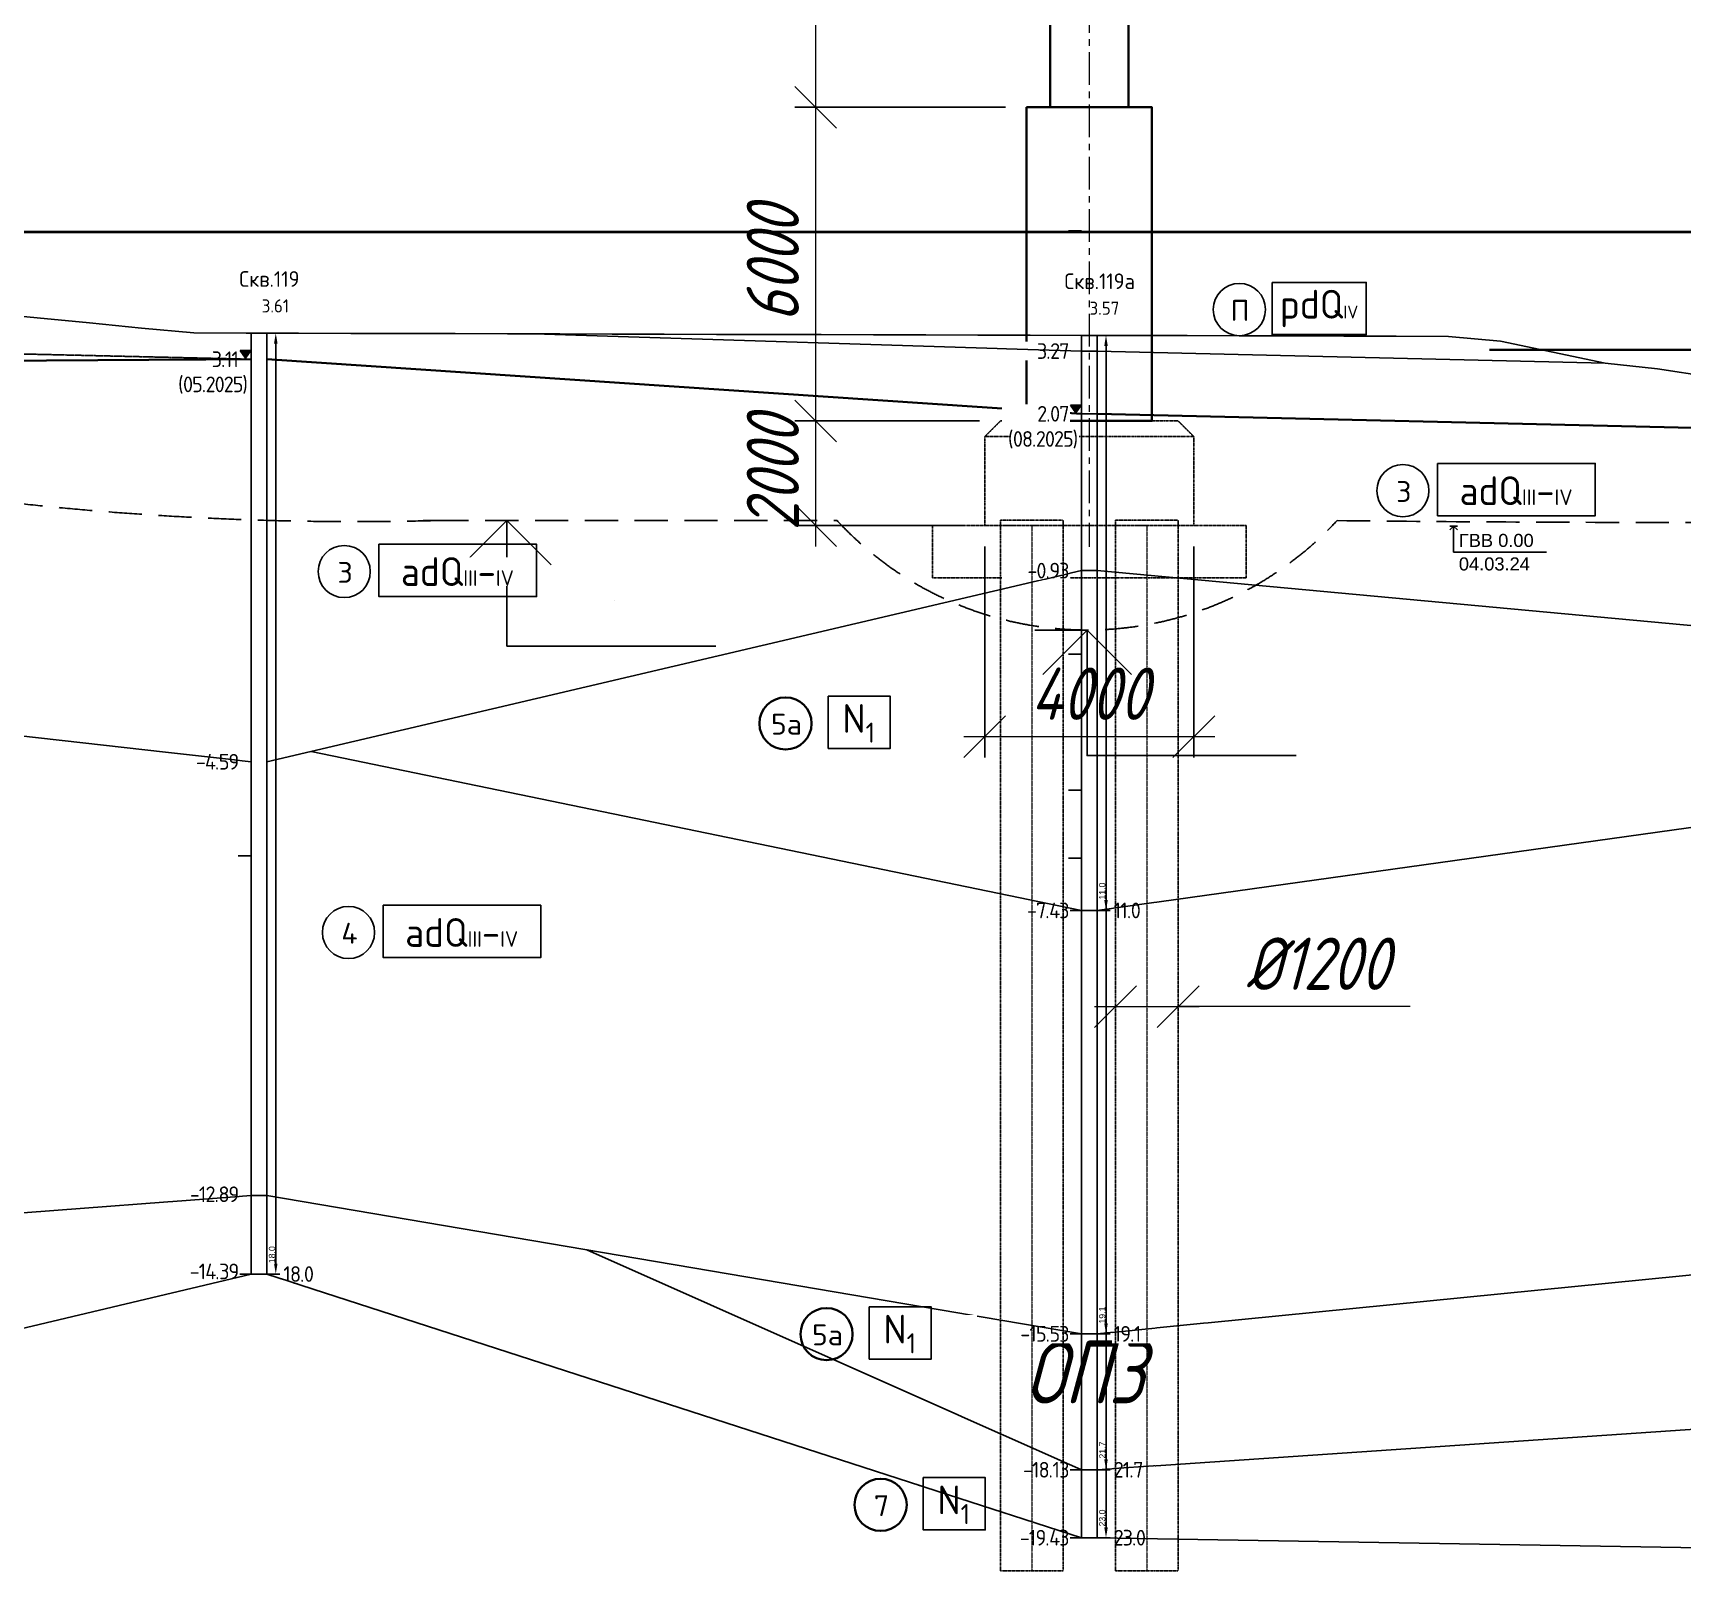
# Model space of a CAD drawing. Header units: millimetres. Extents: x 1864 to 10174863, y -4887456 to 5366151.
# Drawn here: x 4010240 to 4041808, y -20072 to 9349 of the extents above; entities that cross this region are included whole.
import ezdxf
from ezdxf.enums import TextEntityAlignment as Align

# ---------------------------------------------------------------- set-up
doc = ezdxf.new("R2018")
doc.units = ezdxf.units.MM
for name, pattern in [('ACAD_ISO10W100', [18.5, 12, -3, 0.5, -3]), ('невидимая', [9.525, 6.35, -3.175]), ('осевая', [2, 1.25, -0.25, 0.25, -0.25])]:
    doc.linetypes.add(name, pattern=pattern)
for name, color, linetype, lineweight in [('!!ТЕКСТ', 3, 'Continuous', 20), ('01_Основные', 7, 'Continuous', 40), ('1-Бетон', 106, 'Continuous', 35), ('1-Примечания', 4, 'Continuous', 25), ('1-Размеры', 1, 'Continuous', 25), ('1-Текст_3', 250, 'Continuous', 25), ('ИС_Основная', 7, 'Continuous', 35), ('ИС_Ось', 3, 'осевая', 18), ('ИС_Размер', 3, 'Continuous', 18), ('Штриховка', 2, 'Continuous', 5)]:
    doc.layers.add(name, color=color, linetype=linetype, lineweight=lineweight)
for name, color, linetype in [('geology', 250, 'Continuous'), ('Возрастные индексы', 1, 'Continuous'), ('Геология', 250, 'Continuous'), ('ИС_Невидимая', 4, 'невидимая'), ('Коммуникации', 7, 'Continuous'), ('Номера ИГЭ', 22, 'Continuous'), ('Отметки в скважинах', 7, 'Continuous'), ('Скважина', 170, 'Continuous'), ('Черный профиль', 3, 'Continuous')]:
    doc.layers.add(name, color=color, linetype=linetype)
doc.layers.add('Оси_Невидимые', color=5, linetype='Continuous', plot=False)
doc.layers.add('Помощь_Невидимый', color=7, linetype='Continuous', lineweight=30, plot=False)
doc.styles.add('0', font='isocpeur.ttf', dxfattribs={"width": 0.8, "oblique": 15})
doc.styles.add('ISOCPEUR', font='isocpeur.ttf', dxfattribs={"width": 0.8, "oblique": 15, "height": 2.5})
doc.styles.get("Standard").update_dxf_attribs({"font": 'arial.ttf'})
doc.styles.add('Стандарт-геология', font='romant.shx', dxfattribs={"width": 0.9, "height": 2.5})
doc.dimstyles.new('М400нов', dxfattribs={"dimscale": 400, "dimtxt": 2.5, "dimasz": 2, "dimexe": 1, "dimexo": 1, "dimgap": 0.8, "dimtad": 1, "dimdec": 0, "dimzin": 0, "dimdsep": 46, "dimtxsty": '0', "dimblk": 'OBLIQUE', "dimcen": 0.09, "dimdle": 1, "dimclrd": 256, "dimclre": 256, "dimclrt": 256, "dimadec": 4, "dimazin": 0, "dimtfac": 1, "dimtdec": 0, "dimtmove": 1, "dimatfit": 2, "dimfxl": 1, "dimtolj": 1, "dimtzin": 0, "dimlwd": -1, "dimarcsym": 0})
doc.dimstyles.new('Скважина', dxfattribs={"dimtxt": 1.2, "dimasz": 2, "dimexe": 0, "dimexo": 0, "dimgap": 0.1, "dimtad": 1, "dimjust": 2, "dimtoh": 1, "dimdec": 1, "dimlfac": 0.1, "dimrnd": 0.1, "dimzin": 0, "dimdsep": 46, "dimtxsty": 'Standard', "dimcen": 0, "dimdle": 1.5, "dimadec": 1, "dimazin": 0, "dimtfac": 1, "dimtdec": 1, "dimtofl": 0, "dimtmove": 0, "dimatfit": 3, "dimfxl": 3, "dimtolj": 1, "dimtzin": 0, "dimarcsym": 0})

# ---------------------------------------------------------------- blocks, each defined once
blk = doc.blocks.new('*U615')
at = {"layer": '1-Примечания', "linetype": 'Continuous'}
blk.add_line((0, 0), (1.5, 0), dxfattribs=at)
for points in [[(6.121, -2.121), (4, 0), (1.879, -2.121)], [(4, 0), (4, -6), (14, -6)]]:
    blk.add_lwpolyline(points, dxfattribs=at)
at = {"layer": '1-Текст_3', "lineweight": 30, "oblique": 15, "width": 0.8, "flags": 104}
blk.add_attdef('ВЫСОТА', text='', height=3, dxfattribs=at).set_placement((9.127, -3.833), align=Align.MIDDLE_CENTER)
blk.add_attdef('ПРИМЕЧАНИЕ', text='', height=3, dxfattribs=at).set_placement((9, -6.75), align=Align.TOP_CENTER)
blk = doc.blocks.new('*U617')
at = {"layer": '1-Примечания', "linetype": 'Continuous'}
blk.add_line((0, 0), (-2.5, 0), dxfattribs=at)
for points in [[(2.121, -2.121), (0, 0), (-2.121, -2.121)], [(0, 0), (0, -6), (10, -6)]]:
    blk.add_lwpolyline(points, dxfattribs=at)
at = {"layer": '1-Текст_3', "lineweight": 30, "oblique": 15, "width": 0.8, "flags": 104}
blk.add_attdef('ВЫСОТА', text='', height=3, dxfattribs=at).set_placement((5.127, -3.833), align=Align.MIDDLE_CENTER)
blk.add_attdef('ПРИМЕЧАНИЕ', text='', height=3, dxfattribs=at).set_placement((5, -6.75), align=Align.TOP_CENTER)
blk = doc.blocks.new('_OBLIQUE')
at = {"color": 0, "linetype": 'ByBlock', "lineweight": -2}
blk.add_line((0.5, 0.5), (-0.5, -0.5), dxfattribs=at)
blk = doc.blocks.new('*D935')
at = {"layer": 'Defpoints', "color": 0, "linetype": 'Continuous', "transparency": 16777216}
for p in [(4029698, 15928), (4025214, 7928), (4029248, 7928)]:
    blk.add_point(p, dxfattribs=at)
at = {"layer": 'ИС_Размер', "transparency": 16777216}
blk.add_line((4025214, 16328), (4025214, 7528), dxfattribs=at)
at = {"layer": 'ИС_Размер', "lineweight": -2, "transparency": 16777216}
for p, q in [((4029298, 15928), (4024814, 15928)), ((4028848, 7928), (4024814, 7928))]:
    blk.add_line(p, q, dxfattribs=at)
at = {"layer": 'ИС_Размер', "linetype": 'Continuous', "transparency": 16777216, "xscale": 800, "yscale": 800, "zscale": 800}
for p, rotation in [((4025214, 15928), 90), ((4025214, 7928), 270)]:
    blk.add_blockref('_OBLIQUE', p, dxfattribs=dict(at, rotation=rotation))
at = {"layer": 'ИС_Размер', "linetype": 'Continuous', "transparency": 16777216, "insert": (4024394, 11928), "char_height": 1000, "attachment_point": 5, "rotation": 90, "style": '0'}
blk.add_mtext('\\A1;8000', dxfattribs=at)
blk = doc.blocks.new('*D934')
at = {"layer": 'Defpoints', "color": 0, "linetype": 'Continuous', "transparency": 16777216}
for p in [(4029248, 7928), (4025214, 1928), (4028748, 1928)]:
    blk.add_point(p, dxfattribs=at)
at = {"layer": 'ИС_Размер', "transparency": 16777216}
blk.add_line((4025214, 8328), (4025214, 1528), dxfattribs=at)
at = {"layer": 'ИС_Размер', "lineweight": -2, "transparency": 16777216}
for p, q in [((4028848, 7928), (4024814, 7928)), ((4028348, 1928), (4024814, 1928))]:
    blk.add_line(p, q, dxfattribs=at)
at = {"layer": 'ИС_Размер', "linetype": 'Continuous', "transparency": 16777216, "xscale": 800, "yscale": 800, "zscale": 800}
for p, rotation in [((4025214, 7928), 90), ((4025214, 1928), 270)]:
    blk.add_blockref('_OBLIQUE', p, dxfattribs=dict(at, rotation=rotation))
at = {"layer": 'ИС_Размер', "linetype": 'Continuous', "transparency": 16777216, "insert": (4024394, 4928), "char_height": 1000, "attachment_point": 5, "rotation": 90, "style": '0'}
blk.add_mtext('\\A1;6000', dxfattribs=at)
blk = doc.blocks.new('*D932')
at = {"layer": 'Defpoints', "color": 0, "linetype": 'Continuous', "transparency": 16777216}
for p in [(4028748, 1928), (4025214, -72), (4028448, -72)]:
    blk.add_point(p, dxfattribs=at)
at = {"layer": 'ИС_Размер', "transparency": 16777216}
blk.add_line((4025214, 2328), (4025214, -472), dxfattribs=at)
at = {"layer": 'ИС_Размер', "lineweight": -2, "transparency": 16777216}
for p, q in [((4028348, 1928), (4024814, 1928)), ((4028048, -72), (4024814, -72))]:
    blk.add_line(p, q, dxfattribs=at)
at = {"layer": 'ИС_Размер', "linetype": 'Continuous', "transparency": 16777216, "xscale": 800, "yscale": 800, "zscale": 800}
for p, rotation in [((4025214, 1928), 90), ((4025214, -72), 270)]:
    blk.add_blockref('_OBLIQUE', p, dxfattribs=dict(at, rotation=rotation))
at = {"layer": 'ИС_Размер', "linetype": 'Continuous', "transparency": 16777216, "insert": (4024394, 928), "char_height": 1000, "attachment_point": 5, "rotation": 90, "style": '0'}
blk.add_mtext('\\A1;2000', dxfattribs=at)
blk = doc.blocks.new('*D931')
at = {"layer": 'Defpoints', "color": 0, "linetype": 'Continuous', "transparency": 16777216}
for p in [(4028449, -72), (4032449, -72), (4032449, -4110)]:
    blk.add_point(p, dxfattribs=at)
at = {"layer": 'ИС_Размер', "lineweight": -2, "transparency": 16777216}
for p, q in [((4028449, -472), (4028449, -4510)), ((4032449, -472), (4032449, -4510))]:
    blk.add_line(p, q, dxfattribs=at)
at = {"layer": 'ИС_Размер', "transparency": 16777216}
blk.add_line((4028049, -4110), (4032849, -4110), dxfattribs=at)
at = {"layer": 'ИС_Размер', "linetype": 'Continuous', "transparency": 16777216, "xscale": 800, "yscale": 800, "zscale": 800, "rotation": 180}
blk.add_blockref('_OBLIQUE', (4028449, -4110), dxfattribs=at)
at = {"layer": 'ИС_Размер', "linetype": 'Continuous', "transparency": 16777216, "xscale": 800, "yscale": 800, "zscale": 800}
blk.add_blockref('_OBLIQUE', (4032449, -4110), dxfattribs=at)
at = {"layer": 'ИС_Размер', "linetype": 'Continuous', "transparency": 16777216, "insert": (4030449, -3290), "char_height": 1000, "attachment_point": 5, "style": '0'}
blk.add_mtext('\\A1;4000', dxfattribs=at)
blk = doc.blocks.new('*D983')
at = {"layer": 'Defpoints', "color": 0, "linetype": 'Continuous', "transparency": 16777216}
for p in [(4030949, -9275), (4032149, -9275), (4032149, -9275)]:
    blk.add_point(p, dxfattribs=at)
at = {"layer": 'ИС_Размер', "transparency": 16777216}
for p, q in [((4030549, -9275), (4032549, -9275)), ((4036588, -9275), (4032149, -9275))]:
    blk.add_line(p, q, dxfattribs=at)
at = {"layer": 'ИС_Размер', "linetype": 'Continuous', "transparency": 16777216, "xscale": 800, "yscale": 800, "zscale": 800, "rotation": 180}
blk.add_blockref('_OBLIQUE', (4030949, -9275), dxfattribs=at)
at = {"layer": 'ИС_Размер', "linetype": 'Continuous', "transparency": 16777216, "xscale": 800, "yscale": 800, "zscale": 800}
blk.add_blockref('_OBLIQUE', (4032149, -9275), dxfattribs=at)
at = {"layer": 'ИС_Размер', "linetype": 'Continuous', "transparency": 16777216, "insert": (4034814, -8455), "char_height": 1000, "attachment_point": 5, "style": '0'}
blk.add_mtext('\\A1;%%C1200', dxfattribs=at)
blk = doc.blocks.new('*D910')
at = {"layer": 'Defpoints', "color": 0, "transparency": 16777216}
for p in [(0, 90), (0, -90), (1.69, -90)]:
    blk.add_point(p, dxfattribs=at)
at = {"layer": 'Оси_Невидимые', "color": 0, "lineweight": -2, "transparency": 16777216}
for p, q in [((0, 90), (1.69, 90)), ((1.69, 88), (1.69, -88)), ((0, -90), (1.69, -90))]:
    blk.add_line(p, q, dxfattribs=at)
at = {"layer": 'Оси_Невидимые', "color": 0, "transparency": 16777216}
for points in [[(1.36, 88), (2.03, 88), (1.69, 90)], [(1.36, -88), (2.03, -88), (1.69, -90)]]:
    blk.add_solid(points, dxfattribs=at)
at = {"layer": 'Оси_Невидимые', "color": 0, "transparency": 16777216, "insert": (0.98, -86.3), "char_height": 1.2, "attachment_point": 5, "rotation": 90}
blk.add_mtext('\\A1;18.0', dxfattribs=at)
blk = doc.blocks.new('*U1054')
at = {"layer": 'Скважина'}
for p, q in [((-1.5, 0), (-1.5, -180)), ((1.5, -180), (1.5, 0)), ((-1.5, -180), (1.5, -180))]:
    blk.add_line(p, q, dxfattribs=at)
blk = doc.blocks.new('A$C7669062A')
at = {"color": 18, "true_color": 0x000000}
blk.add_circle((4.99, 4.99), 4.99, dxfattribs=at)
at = {"layer": 'Возрастные индексы', "color": 250}
blk.add_lwpolyline([(11.62, 10.2), (41.78, 10.2), (41.78, 0.2), (11.62, 0.2)], close=True, dxfattribs=at)
at = {"layer": 'Номера ИГЭ', "color": 250, "style": 'Стандарт-геология'}
blk.add_text('3', height=4, dxfattribs=at).set_placement((5.17, 4.84), align=Align.MIDDLE)
at = {"layer": 'Возрастные индексы', "color": 250, "insert": (26.64, 4.99), "char_height": 3, "width": 29.5251, "attachment_point": 5, "style": 'Стандарт-геология', "bg_fill": 3, "box_fill_scale": 1, "bg_fill_color": 256, "bg_fill_transparency": 0}
blk.add_mtext('{\\H1.833x;аdQ}III{\\H1.833x;-}IV', dxfattribs=at)
blk = doc.blocks.new('A$C2FC637E1')
at = {"layer": 'Штриховка'}
h = blk.add_hatch(color=5, dxfattribs=at)
h.dxf.hatch_style = 1
h.paths.add_polyline_path([(2, 1.5), (1, 1.5), (0, 1.5), (1, 0)])
at = {"layer": 'Геология', "color": 5}
for points in [[(1, 1.5), (0, 1.5)], [(1, 0), (1, 0), (0, 1.5)], [(2, 1.5), (1, 1.5)], [(1, 0), (2, 1.5)]]:
    blk.add_lwpolyline(points, dxfattribs=at)
blk = doc.blocks.new('A$C79B84F9B')
at = {"color": 18, "true_color": 0x000000}
blk.add_circle((4.99, 4.99), 4.99, dxfattribs=at)
at = {"layer": 'Возрастные индексы', "color": 250}
blk.add_lwpolyline([(11.62, 10.2), (41.78, 10.2), (41.78, 0.2), (11.62, 0.2)], close=True, dxfattribs=at)
at = {"layer": 'Номера ИГЭ', "color": 250, "style": 'Стандарт-геология'}
blk.add_text('4', height=4, dxfattribs=at).set_placement((5.17, 4.84), align=Align.MIDDLE)
at = {"layer": 'Возрастные индексы', "color": 250, "insert": (26.64, 4.99), "char_height": 3, "width": 29.5251, "attachment_point": 5, "style": 'Стандарт-геология', "bg_fill": 3, "box_fill_scale": 1, "bg_fill_color": 256, "bg_fill_transparency": 0}
blk.add_mtext('{\\H1.833x;аdQ}III{\\H1.833x;-}IV', dxfattribs=at)
blk = doc.blocks.new('*D1096')
at = {"layer": 'Defpoints', "color": 0, "transparency": 16777216}
for p in [(0, 90), (0, -140), (1.69, -140)]:
    blk.add_point(p, dxfattribs=at)
at = {"layer": 'Оси_Невидимые', "color": 0, "lineweight": -2, "transparency": 16777216}
for p, q in [((0, 90), (1.69, 90)), ((1.69, 88), (1.69, -138)), ((0, -140), (1.69, -140))]:
    blk.add_line(p, q, dxfattribs=at)
at = {"layer": 'Оси_Невидимые', "color": 0, "transparency": 16777216}
for points in [[(1.36, 88), (2.03, 88), (1.69, 90)], [(1.36, -138), (2.03, -138), (1.69, -140)]]:
    blk.add_solid(points, dxfattribs=at)
at = {"layer": 'Оси_Невидимые', "color": 0, "transparency": 16777216, "insert": (0.98, -136.23), "char_height": 1.2, "attachment_point": 5, "rotation": 90}
blk.add_mtext('\\A1;23.0', dxfattribs=at)
blk = doc.blocks.new('*U1064')
at = {"layer": 'Скважина'}
for p, q in [((-1.5, 0), (-1.5, -230)), ((1.5, -230), (1.5, 0)), ((-1.5, -230), (1.5, -230))]:
    blk.add_line(p, q, dxfattribs=at)
blk = doc.blocks.new('*D1080')
at = {"layer": 'Defpoints', "color": 0, "transparency": 16777216}
for p in [(0, 77), (0, -140), (1.69, -140)]:
    blk.add_point(p, dxfattribs=at)
at = {"layer": 'Оси_Невидимые', "color": 0, "lineweight": -2, "transparency": 16777216}
for p, q in [((0, 77), (1.69, 77)), ((1.69, 75), (1.69, -138)), ((0, -140), (1.69, -140))]:
    blk.add_line(p, q, dxfattribs=at)
at = {"layer": 'Оси_Невидимые', "color": 0, "transparency": 16777216}
for points in [[(1.36, 75), (2.03, 75), (1.69, 77)], [(1.36, -138), (2.03, -138), (1.69, -140)]]:
    blk.add_solid(points, dxfattribs=at)
at = {"layer": 'Оси_Невидимые', "color": 0, "transparency": 16777216, "insert": (0.99, -136.23), "char_height": 1.2, "attachment_point": 5, "rotation": 90}
blk.add_mtext('\\A1;21.7', dxfattribs=at)
blk = doc.blocks.new('*D1082')
at = {"layer": 'Defpoints', "color": 0, "transparency": 16777216}
for p in [(0, 51), (0, -140), (1.69, -140)]:
    blk.add_point(p, dxfattribs=at)
at = {"layer": 'Оси_Невидимые', "color": 0, "lineweight": -2, "transparency": 16777216}
for p, q in [((0, 51), (1.69, 51)), ((1.69, 49), (1.69, -138)), ((0, -140), (1.69, -140))]:
    blk.add_line(p, q, dxfattribs=at)
at = {"layer": 'Оси_Невидимые', "color": 0, "transparency": 16777216}
for points in [[(1.36, 49), (2.03, 49), (1.69, 51)], [(1.36, -138), (2.03, -138), (1.69, -140)]]:
    blk.add_solid(points, dxfattribs=at)
at = {"layer": 'Оси_Невидимые', "color": 0, "transparency": 16777216, "insert": (0.98, -136.41), "char_height": 1.2, "attachment_point": 5, "rotation": 90}
blk.add_mtext('\\A1;19.1', dxfattribs=at)
blk = doc.blocks.new('*D1084')
at = {"layer": 'Defpoints', "color": 0, "transparency": 16777216}
for p in [(0, -30), (0, -140), (1.69, -140)]:
    blk.add_point(p, dxfattribs=at)
at = {"layer": 'Оси_Невидимые', "color": 0, "lineweight": -2, "transparency": 16777216}
for p, q in [((0, -30), (1.69, -30)), ((1.69, -32), (1.69, -138)), ((0, -140), (1.69, -140))]:
    blk.add_line(p, q, dxfattribs=at)
at = {"layer": 'Оси_Невидимые', "color": 0, "transparency": 16777216}
for points in [[(1.36, -32), (2.03, -32), (1.69, -30)], [(1.36, -138), (2.03, -138), (1.69, -140)]]:
    blk.add_solid(points, dxfattribs=at)
at = {"layer": 'Оси_Невидимые', "color": 0, "transparency": 16777216, "insert": (0.98, -136.3), "char_height": 1.2, "attachment_point": 5, "rotation": 90}
blk.add_mtext('\\A1;11.0', dxfattribs=at)
blk = doc.blocks.new('A$C41da21a2')
at = {"layer": 'Возрастные индексы', "color": 250, "insert": (1899, 499), "char_height": 300, "width": 2952.51, "attachment_point": 5, "style": 'Стандарт-геология', "bg_fill": 3, "box_fill_scale": 1, "bg_fill_color": 256, "bg_fill_transparency": 0}
blk.add_mtext('\\A1;{\\H1.833x;N\\H0.7x;\\S^ 1;}', dxfattribs=at)
at = {"color": 18, "true_color": 0x000000}
blk.add_circle((499, 499), 499, dxfattribs=at)
at = {"layer": 'Возрастные индексы', "color": 250}
blk.add_lwpolyline([(1315, 1020), (2501, 1020), (2501, 20), (1315, 20)], close=True, dxfattribs=at)
at = {"layer": 'Номера ИГЭ', "color": 250, "style": 'Стандарт-геология'}
blk.add_text('5а', height=400, dxfattribs=at).set_placement((517, 484), align=Align.MIDDLE)
blk = doc.blocks.new('A$C721D11AD')
at = {"layer": 'Возрастные индексы', "color": 250, "insert": (1899, 499), "char_height": 300, "width": 2952.51, "attachment_point": 5, "style": 'Стандарт-геология', "bg_fill": 3, "box_fill_scale": 1, "bg_fill_color": 256, "bg_fill_transparency": 0}
blk.add_mtext('\\A1;{\\H1.833x;N\\H0.7x;\\S^ 1;}', dxfattribs=at)
at = {"color": 18, "true_color": 0x000000}
blk.add_circle((499, 499), 499, dxfattribs=at)
at = {"layer": 'Возрастные индексы', "color": 250}
blk.add_lwpolyline([(1315, 1020), (2501, 1020), (2501, 20), (1315, 20)], close=True, dxfattribs=at)
at = {"layer": 'Номера ИГЭ', "color": 250, "style": 'Стандарт-геология'}
blk.add_text('7', height=400, dxfattribs=at).set_placement((517, 484), align=Align.MIDDLE)
blk = doc.blocks.new('A$C37DD3633')
at = {"color": 18, "true_color": 0x000000}
blk.add_circle((4.96, 5), 5, dxfattribs=at)
at = {"layer": 'Возрастные индексы', "color": 250, "insert": (20.21, 5.2), "char_height": 3, "width": 15, "attachment_point": 5, "style": 'Стандарт-геология', "bg_fill": 3, "box_fill_scale": 1, "bg_fill_color": 256, "bg_fill_transparency": 0}
blk.add_mtext('{\\H1.833x;pdQ\\H0.4546x;IV}', dxfattribs=at)
at = {"layer": 'Номера ИГЭ', "color": 250, "style": 'Стандарт-геология'}
blk.add_text('П', height=4, dxfattribs=at).set_placement((5.1, 4.85), align=Align.MIDDLE)
at = {"layer": 'Возрастные индексы', "color": 250}
blk.add_lwpolyline([(11.21, 10.2), (29.24, 10.2), (29.24, 0.2), (11.21, 0.2)], close=True, dxfattribs=at)
blk = doc.blocks.new('*U909')
at = {"layer": 'Отметки в скважинах'}
for p, q in [((-5.5, -90), (-3, -90)), ((0, -90), (2.5, -90))]:
    blk.add_line(p, q, dxfattribs=at)
at = {"layer": 'Помощь_Невидимый', "color": 5, "lineweight": -3}
for p, q in [((-5.5, -10), (-3, -10)), ((0, -90), (2.5, -90))]:
    blk.add_line(p, q, dxfattribs=at)
at = {"layer": 'Оси_Невидимые'}
dim = blk.add_aligned_dim(p1=(0, 90), p2=(0, -90), distance=1.69, dimstyle='Скважина', dxfattribs=at)
dim.commit()
dim.dimension.update_dxf_attribs({"geometry": '*D910', "text_midpoint": (0.98, -86.3)})
at = {"layer": 'Отметки в скважинах', "lineweight": 13, "insert": (3.15, -90), "char_height": 3, "width": 7.6116, "attachment_point": 4, "style": 'Стандарт-геология', "bg_fill": 3, "box_fill_scale": 1.1, "bg_fill_color": 256, "bg_fill_transparency": 0}
blk.add_mtext('{\\T0.9;18.0}', dxfattribs=at)
blk = doc.blocks.new('*U1095')
at = {"layer": 'Отметки в скважинах'}
for p, q in [((-5.5, -140), (-3, -140)), ((0, -140), (2.5, -140))]:
    blk.add_line(p, q, dxfattribs=at)
at = {"layer": 'Помощь_Невидимый', "color": 5, "lineweight": -3}
for p, q in [((-5.5, -10), (-3, -10)), ((0, -140), (2.5, -140))]:
    blk.add_line(p, q, dxfattribs=at)
at = {"layer": 'Оси_Невидимые'}
dim = blk.add_aligned_dim(p1=(0, 90), p2=(0, -140), distance=1.69, dimstyle='Скважина', dxfattribs=at)
dim.commit()
dim.dimension.update_dxf_attribs({"geometry": '*D1096', "text_midpoint": (0.98, -136.23)})
at = {"layer": 'Отметки в скважинах', "lineweight": 13, "insert": (3.15, -140), "char_height": 3, "width": 7.6116, "attachment_point": 4, "style": 'Стандарт-геология', "bg_fill": 3, "box_fill_scale": 1.1, "bg_fill_color": 256, "bg_fill_transparency": 0}
blk.add_mtext('{\\T0.9;23.0}', dxfattribs=at)
blk = doc.blocks.new('*U1079')
at = {"layer": 'Отметки в скважинах'}
for p, q in [((-5.5, -140), (-3, -140)), ((0, -140), (2.5, -140))]:
    blk.add_line(p, q, dxfattribs=at)
at = {"layer": 'Помощь_Невидимый', "color": 5, "lineweight": -3}
for p, q in [((-5.5, -10), (-3, -10)), ((0, -140), (2.5, -140))]:
    blk.add_line(p, q, dxfattribs=at)
at = {"layer": 'Оси_Невидимые'}
dim = blk.add_aligned_dim(p1=(0, 77), p2=(0, -140), distance=1.69, dimstyle='Скважина', dxfattribs=at)
dim.commit()
dim.dimension.update_dxf_attribs({"geometry": '*D1080', "text_midpoint": (0.99, -136.23)})
at = {"layer": 'Отметки в скважинах', "lineweight": 13, "insert": (3.15, -140), "char_height": 3, "width": 7.6116, "attachment_point": 4, "style": 'Стандарт-геология', "bg_fill": 3, "box_fill_scale": 1.1, "bg_fill_color": 256, "bg_fill_transparency": 0}
blk.add_mtext('{\\T0.9;21.7}', dxfattribs=at)
blk = doc.blocks.new('*U1081')
at = {"layer": 'Отметки в скважинах'}
for p, q in [((-5.5, -140), (-3, -140)), ((0, -140), (2.5, -140))]:
    blk.add_line(p, q, dxfattribs=at)
at = {"layer": 'Помощь_Невидимый', "color": 5, "lineweight": -3}
for p, q in [((-5.5, -10), (-3, -10)), ((0, -140), (2.5, -140))]:
    blk.add_line(p, q, dxfattribs=at)
at = {"layer": 'Оси_Невидимые'}
dim = blk.add_aligned_dim(p1=(0, 51), p2=(0, -140), distance=1.69, dimstyle='Скважина', dxfattribs=at)
dim.commit()
dim.dimension.update_dxf_attribs({"geometry": '*D1082', "text_midpoint": (0.98, -136.41)})
at = {"layer": 'Отметки в скважинах', "lineweight": 13, "insert": (3.15, -140), "char_height": 3, "width": 7.6116, "attachment_point": 4, "style": 'Стандарт-геология', "bg_fill": 3, "box_fill_scale": 1.1, "bg_fill_color": 256, "bg_fill_transparency": 0}
blk.add_mtext('{\\T0.9;19.1}', dxfattribs=at)
blk = doc.blocks.new('*U1083')
at = {"layer": 'Отметки в скважинах'}
for p, q in [((-5.5, -140), (-3, -140)), ((0, -140), (2.5, -140))]:
    blk.add_line(p, q, dxfattribs=at)
at = {"layer": 'Помощь_Невидимый', "color": 5, "lineweight": -3}
for p, q in [((-5.5, -10), (-3, -10)), ((0, -140), (2.5, -140))]:
    blk.add_line(p, q, dxfattribs=at)
at = {"layer": 'Оси_Невидимые'}
dim = blk.add_aligned_dim(p1=(0, -30), p2=(0, -140), distance=1.69, dimstyle='Скважина', dxfattribs=at)
dim.commit()
dim.dimension.update_dxf_attribs({"geometry": '*D1084', "text_midpoint": (0.98, -136.3)})
at = {"layer": 'Отметки в скважинах', "lineweight": 13, "insert": (3.15, -140), "char_height": 3, "width": 7.6116, "attachment_point": 4, "style": 'Стандарт-геология', "bg_fill": 3, "box_fill_scale": 1.1, "bg_fill_color": 256, "bg_fill_transparency": 0}
blk.add_mtext('{\\T0.9;11.0}', dxfattribs=at)
blk = doc.blocks.new('нов геол')
at = {"layer": 'ИС_Основная', "color": 146, "linetype": 'Continuous', "true_color": 0x105689, "flags": 128}
blk.add_lwpolyline([(8572650, 418385), (8588964, 418385)], dxfattribs=at)
at = {"layer": 'Коммуникации', "linetype": 'Continuous'}
for p, q in [((8571965, 415015), (8571890, 414940)), ((8571965, 415015), (8571965, 414515)), ((8571965, 415015), (8572040, 414940)), ((8571965, 414515), (8573740, 414515))]:
    blk.add_line(p, q, dxfattribs=at)
at = {"layer": 'Коммуникации', "linetype": 'Continuous', "flags": 128}
blk.add_lwpolyline([(8571890, 415015), (8572040, 415015)], dxfattribs=at)
at = {"layer": 'Геология', "xscale": 100, "yscale": 100, "zscale": 100}
blk.add_blockref('A$C37DD3633', (8567369, 418656), dxfattribs=at)
at = {"layer": 'Геология', "color": 18, "true_color": 0x000000, "xscale": 100, "yscale": 100, "zscale": 100}
blk.add_blockref('A$C7669062A', (8570495, 415192), dxfattribs=at)
at = {"layer": 'Скважина', "color": 0, "xscale": 100, "yscale": 100, "zscale": 100}
for name, p in [('*U909', (8549261, 409706)), ('*U1095', (8565145, 409662))]:
    blk.add_blockref(name, p, dxfattribs=at)
at = {"layer": 'Коммуникации', "linetype": 'Continuous'}
blk.add_text('ГВВ 0.00', height=250, dxfattribs=at).set_placement((8572065, 414615))
blk.add_text('04.03.24', height=250, dxfattribs=at).set_placement((8572065, 414415), align=Align.TOP_LEFT)
at = {"layer": 'Скважина', "color": 0, "style": 'Стандарт-геология', "width": 0.9}
for s, p in [('Скв.119', (8549308, 419591)), ('Скв.119а', (8565193, 419548))]:
    blk.add_text(s, height=300, dxfattribs=at).set_placement(p, align=Align.CENTER)
at = {"layer": 'Скважина', "color": 0, "lineweight": 13, "style": 'Стандарт-геология', "width": 0.9}
for s, p in [('3.61', (8549683, 419351)), ('3.57', (8565568, 419307))]:
    blk.add_text(s, height=250, dxfattribs=at).set_placement(p, align=Align.TOP_RIGHT)
at = {"layer": 'Геология', "color": 18, "true_color": 0x000000, "flags": 128}
for points in [[(8548961, 418706), (8549261, 418706)], [(8564845, 418662), (8565145, 418662)], [(8564845, 418362), (8565145, 418362)], [(8564845, 417162), (8565145, 417162)], [(8564845, 414162), (8565145, 414162)], [(8564845, 407662), (8565145, 407662)], [(8548961, 402206), (8549261, 402206)], [(8564845, 399562), (8565145, 399562)], [(8564845, 396962), (8565145, 396962)]]:
    blk.add_lwpolyline(points, dxfattribs=at)
at = {"layer": 'ИС_Основная', "color": 146, "linetype": 'Continuous', "true_color": 0x105689, "flags": 128}
blk.add_lwpolyline([(8549261, 418206), (8564845, 417162)], dxfattribs=at)
at = {"layer": 'geology', "color": 5, "xscale": 100, "yscale": 100, "zscale": 100}
for name, p in [('*U1054', (8549111, 418706)), ('*U1064', (8564995, 418662))]:
    blk.add_blockref(name, p, dxfattribs=at)
at = {"layer": 'Геология', "color": 18, "true_color": 0x000000, "xscale": 100, "yscale": 100, "zscale": 100}
for name, p in [('A$C7669062A', (8550241, 413645)), ('A$C79B84F9B', (8550323, 406741))]:
    blk.add_blockref(name, p, dxfattribs=at)
at = {"layer": 'Отметки в скважинах', "color": 0, "lineweight": 13, "char_height": 300, "width": 1241.03, "attachment_point": 6, "style": 'Стандарт-геология', "bg_fill": 3, "box_fill_scale": 1.1, "bg_fill_color": 256, "bg_fill_transparency": 0}
for s, insert in [('{\\T0.9;3.11}', (8548711, 418206)), ('{\\T0.9;-4.59}', (8548711, 410506)), ('{\\T0.9;-12.89}', (8548711, 402232)), ('{\\T0.9;-14.39}', (8548711, 400756)), ('{\\T0.9;-19.43}', (8564595, 395662))]:
    blk.add_mtext(s, dxfattribs=dict(at, insert=insert))
at = {"layer": 'geology'}
for p, q in [((8532111, 412403), (8548961, 410506)), ((8503260, 398776), (8548961, 402206))]:
    blk.add_line(p, q, dxfattribs=at)
at = {"layer": 'Геология', "color": 5, "linetype": 'ACAD_ISO10W100', "lineweight": 25}
blk.add_lwpolyline([(8548961, 418206), (8541352, 418380)], dxfattribs=at)
at = {"layer": 'ИС_Основная', "color": 146, "linetype": 'Continuous', "true_color": 0x105689}
blk.add_line((8532111, 418103), (8548961, 418206), dxfattribs=at)
at = {"layer": 'geology', "xscale": 100, "yscale": 100, "zscale": 100}
blk.add_blockref('A$C2FC637E1', (8548752, 418224), dxfattribs=at)
at = {"layer": 'Скважина', "color": 0, "xscale": 100, "yscale": 100, "zscale": 100}
blk.add_blockref('*U1079', (8565145, 410962), dxfattribs=at)
at = {"layer": 'geology', "color": 5, "insert": (8548886, 417710), "char_height": 300, "width": 1241.03, "attachment_point": 6, "style": 'Стандарт-геология', "bg_fill": 3, "box_fill_scale": 1.1, "bg_fill_color": 256, "bg_fill_transparency": 0}
blk.add_mtext('{\\T0.9;(05.2025)}', dxfattribs=at)
at = {"layer": 'Скважина', "color": 0, "xscale": 100, "yscale": 100, "zscale": 100}
blk.add_blockref('*U1081', (8565145, 413562), dxfattribs=at)
at = {"layer": 'Отметки в скважинах', "color": 0, "lineweight": 13, "insert": (8564595, 396962), "char_height": 300, "width": 1241.03, "attachment_point": 6, "style": 'Стандарт-геология', "bg_fill": 3, "box_fill_scale": 1.1, "bg_fill_color": 256, "bg_fill_transparency": 0}
blk.add_mtext('{\\T0.9;-18.13}', dxfattribs=at)
at = {"layer": 'geology'}
for p, q in [((8565145, 399562), (8600579, 403076)), ((8565145, 396962), (8600579, 399376))]:
    blk.add_line(p, q, dxfattribs=at)
at = {"layer": 'Скважина', "color": 0, "xscale": 100, "yscale": 100, "zscale": 100}
blk.add_blockref('*U1083', (8565145, 421662), dxfattribs=at)
at = {"layer": 'Отметки в скважинах', "color": 0, "lineweight": 13, "insert": (8564595, 399562), "char_height": 300, "width": 1241.03, "attachment_point": 6, "style": 'Стандарт-геология', "bg_fill": 3, "box_fill_scale": 1.1, "bg_fill_color": 256, "bg_fill_transparency": 0}
blk.add_mtext('{\\T0.9;-15.53}', dxfattribs=at)
at = {"layer": 'geology'}
for p, q in [((8565145, 414162), (8600579, 410876)), ((8565145, 407662), (8593113, 411568))]:
    blk.add_line(p, q, dxfattribs=at)
for points in [[(8565145, 418362), (8574865, 418132)], [(8549261, 402206), (8564845, 399562)], [(8555379, 401168), (8564845, 396962)]]:
    blk.add_lwpolyline(points, dxfattribs=at)
at = {"layer": 'ИС_Основная', "color": 146, "linetype": 'Continuous', "true_color": 0x105689}
blk.add_line((8565145, 417162), (8582865, 416742), dxfattribs=at)
at = {"layer": 'Отметки в скважинах', "color": 0, "lineweight": 13, "char_height": 300, "width": 1241.03, "attachment_point": 6, "style": 'Стандарт-геология', "bg_fill": 3, "box_fill_scale": 1.1, "bg_fill_color": 256, "bg_fill_transparency": 0}
for s, insert in [('{\\T0.9;3.27}', (8564595, 418362)), ('{\\T0.9;2.07}', (8564595, 417162)), ('{\\T0.9;-0.93}', (8564595, 414162)), ('{\\T0.9;-7.43}', (8564595, 407662))]:
    blk.add_mtext(s, dxfattribs=dict(at, insert=insert))
at = {"layer": 'geology'}
blk.add_line((8549261, 410506), (8564845, 414162), dxfattribs=at)
for points in [[(8554365, 418691), (8564845, 418362)], [(8550110, 410705), (8564845, 407662)]]:
    blk.add_lwpolyline(points, dxfattribs=at)
at = {"color": 6, "linetype": 'Continuous'}
blk.add_blockref('A$C721D11AD', (8560503, 395791), dxfattribs=at)
at = {"layer": '1-Бетон', "color": 6}
blk.add_blockref('A$C41da21a2', (8559469, 399058), dxfattribs=at)
at = {"layer": 'geology', "xscale": 100, "yscale": 100, "zscale": 100}
blk.add_blockref('A$C2FC637E1', (8564636, 417180), dxfattribs=at)
at = {"layer": 'geology', "color": 5, "insert": (8564770, 416666), "char_height": 300, "width": 1241.03, "attachment_point": 6, "style": 'Стандарт-геология', "bg_fill": 3, "box_fill_scale": 1.1, "bg_fill_color": 256, "bg_fill_transparency": 0}
blk.add_mtext('{\\T0.9;(08.2025)}', dxfattribs=at)
at = {"layer": 'geology', "color": 6}
blk.add_lwpolyline([(8503260, 397476), (8531811, 396703), (8532111, 396703), (8548961, 400706), (8549261, 400706), (8564845, 395662), (8565145, 395662), (8600579, 395076), (8600879, 395071), (8633719, 398646), (8634019, 398646), (8655416, 400420)], dxfattribs=at)
at = {"layer": '1-Бетон', "color": 6}
blk.add_blockref('A$C41da21a2', (8558684, 410740), dxfattribs=at)

msp = doc.modelspace()

# ---------------------------------------------------------------- linework, layer by layer
at = {"layer": '01_Основные', "color": 146, "linetype": 'Continuous', "true_color": 0x105689}
msp.add_line((4076529.4, 5540), (3991935.9, 5540), dxfattribs=at)
at = {"layer": '1-Бетон'}
msp.add_lwpolyline([(4031198.3, 15928.2), (4031197.9, 7928.2), (4029697.9, 7928.2), (4029698.3, 15928.2)], dxfattribs=at)
msp.add_lwpolyline([(4029247.9, 7928.2), (4031647.9, 7928.2), (4031648, 1928.2), (4029248, 1928.2)], close=True, dxfattribs=at)
at = {"layer": 'ИС_Невидимая', "color": 146, "ltscale": 100, "true_color": 0x105689}
msp.add_lwpolyline([(3994133.9, 4296.5, 0.1019893), (4017940.3, 22), (4025624.6, 22, 0.4378517), (4035188.5, 22, 0.0104574), (4059505.8, 261.7, 0.3876281), (4068245.6, 1013.6, 0.0694032), (4100016.4, 8764.6)], format="xyb", dxfattribs=at)
at = {"layer": 'ИС_Невидимая', "ltscale": 0.3}
for points in [[(4028448.8, -71.8), (4032448.8, -71.8), (4032448.8, 1628.2), (4032148.8, 1928.2), (4028748.8, 1928.2), (4028448.8, 1628.2), (4028448.8, -71.8)], [(4028448.8, 1628.2), (4032448.8, 1628.2)]]:
    msp.add_lwpolyline(points, dxfattribs=at)
msp.add_lwpolyline([(4027448.8, -71.8), (4033448.8, -71.8), (4033448.8, -1071.8), (4027448.8, -1071.8)], close=True, dxfattribs=at)
at = {"layer": 'ИС_Основная', "color": 146, "linetype": 'Continuous', "true_color": 0x105689, "flags": 128}
msp.add_lwpolyline([(4038103.7, 3287.9), (4054417.8, 3287.9)], dxfattribs=at)
at = {"layer": 'ИС_Ось', "ltscale": 500}
msp.add_lwpolyline([(4030448.7, 17980.2), (4030448.7, -482.7)], dxfattribs=at)
at = {"layer": 'Коммуникации', "linetype": 'Continuous'}
for p, q in [((4037418.6, -82.1), (4037343.6, -157.1)), ((4037418.6, -82.1), (4037418.6, -582.1)), ((4037418.6, -82.1), (4037493.6, -157.1)), ((4037418.6, -582.1), (4039193.6, -582.1))]:
    msp.add_line(p, q, dxfattribs=at)
at = {"layer": 'Коммуникации', "linetype": 'Continuous', "flags": 128}
msp.add_lwpolyline([(4037343.6, -82.1), (4037493.6, -82.1)], dxfattribs=at)
at = {"layer": 'Черный профиль', "linetype": 'Continuous', "flags": 128}
msp.add_lwpolyline([(4009318.6, 3998.7), (4010318.6, 3901), (4011318.6, 3803.3), (4012318.6, 3705.6), (4013318.6, 3613.1), (4014318.6, 3609.5), (4015318.6, 3606.3), (4016318.6, 3603.5), (4017318.6, 3600.8), (4018318.6, 3598.1), (4019318.6, 3595.3), (4020318.6, 3592.6), (4021318.6, 3589.9), (4022318.6, 3587.1), (4023318.6, 3584.4), (4024318.6, 3581.7), (4025318.6, 3579), (4026318.6, 3576.3), (4027318.6, 3573.5), (4028318.6, 3570.8), (4029318.6, 3568.1), (4030318.6, 3565.4), (4031318.6, 3562.7), (4032318.6, 3560), (4033318.6, 3557.3), (4034318.6, 3554.6), (4035318.6, 3551.9), (4036318.6, 3547.2), (4037318.6, 3540.5), (4038318.6, 3451.9), (4039318.6, 3246.8), (4040318.6, 3034.6), (4041318.6, 2926.2), (4042318.6, 2769.1)], dxfattribs=at)

# ---------------------------------------------------------------- block references
at = {"layer": '1-Размеры', "transparency": 33554687}
ref = msp.add_blockref('*U615', (4017707, 22), dxfattribs=dict(at, xscale=399.9999999999998, yscale=399.9999999999998, zscale=399.9999999999998, rotation=0.0002819284350356197))
lines = msp.add_mtext('\\W0.8000;0.02', dxfattribs={"layer": '1-Текст_3', "insert": (4021357.6, -1511), "char_height": 2.5, "attachment_point": 1, "rotation": 0.00028, "bg_fill": 3, "box_fill_scale": 1, "bg_fill_color": 256, "bg_fill_transparency": 0})
ref.add_attrib('ВЫСОТА', '', (4021357.6, -1511)).embed_mtext(lines)
lines = msp.add_mtext('\\W0.8000;ЛОР', dxfattribs={"layer": '1-Текст_3', "insert": (4021307, -2678), "char_height": 2.5, "attachment_point": 1, "rotation": 0.00028, "bg_fill": 3, "box_fill_scale": 1, "bg_fill_color": 256, "bg_fill_transparency": 0})
ref.add_attrib('ПРИМЕЧАНИЕ', '', (4021307, -2678)).embed_mtext(lines)
ref = msp.add_blockref('*U617', (4030406.5, -2071.8), dxfattribs=dict(at, xscale=399.9999999999998, yscale=399.9999999999998, zscale=399.9999999999998, rotation=0.0002819284350356197))
lines = msp.add_mtext('\\W0.8000;-2.07', dxfattribs={"layer": '1-Текст_3', "insert": (4032457.2, -3604.8), "char_height": 2.5, "attachment_point": 1, "rotation": 0.00028, "bg_fill": 3, "box_fill_scale": 1, "bg_fill_color": 256, "bg_fill_transparency": 0})
ref.add_attrib('ВЫСОТА', '', (4032457.2, -3604.8)).embed_mtext(lines)
lines = msp.add_mtext('\\W0.8000;ЛМР', dxfattribs={"layer": '1-Текст_3', "insert": (4032406.6, -4771.8), "char_height": 2.5, "attachment_point": 1, "rotation": 0.00028, "bg_fill": 3, "box_fill_scale": 1, "bg_fill_color": 256, "bg_fill_transparency": 0})
ref.add_attrib('ПРИМЕЧАНИЕ', '', (4032406.6, -4771.8)).embed_mtext(lines)

# ---------------------------------------------------------------- texts
at = {"layer": '!!ТЕКСТ', "color": 1, "insert": (4030357, -16267.7), "char_height": 1200, "width": 3472.658, "attachment_point": 5, "style": 'ISOCPEUR', "bg_fill": 2}
msp.add_mtext('ОП3', dxfattribs=at)
at = {"layer": 'Коммуникации', "linetype": 'Continuous'}
msp.add_text('ГВВ 0.00', height=250, dxfattribs=at).set_placement((4037518.6, -482.1))
msp.add_text('04.03.24', height=250, dxfattribs=at).set_placement((4037518.6, -682.1), align=Align.TOP_LEFT)

# ---------------------------------------------------------------- dimensions: what is measured, and where the dimension line sits
at = {"layer": 'ИС_Размер', "linetype": 'Continuous'}
for base, p1, p2, picture, middle in [((4025214.2, 7928.2), (4029698.3, 15928.2), (4029247.9, 7928.2), '*D935', (4024394.2, 11928.2)), ((4025214.2, 1928.2), (4029247.9, 7928.2), (4028748, 1928.2), '*D934', (4024394.2, 4928.2))]:
    dim = msp.add_linear_dim(base=base, p1=p1, p2=p2, angle=90, dimstyle='М400нов', dxfattribs=at)
    dim.commit()
    dim.dimension.update_dxf_attribs({"geometry": picture, "text_midpoint": middle})
dim = msp.add_linear_dim(base=(4025214.2, -71.8), p1=(4028748, 1928.2), p2=(4028448.1, -71.8), angle=90, dimstyle='М400нов', dxfattribs=at)
dim.commit()
dim.dimension.update_dxf_attribs({"geometry": '*D932', "text_midpoint": (4025214.2, 928.2), "dimtype": 160})
dim = msp.add_linear_dim(base=(4032148.6, -9275.2), p1=(4030948.6, -9275.2), p2=(4032148.6, -9275.2), text='%%C<>', dimstyle='М400нов', dxfattribs=at)
dim.commit()
dim.dimension.update_dxf_attribs({"geometry": '*D983', "text_midpoint": (4034813.8, -9671.8), "dimtype": 160})

# ---------------------------------------------------------------- next in the draw order: block references
at = {"layer": '1-Бетон'}
msp.add_blockref('нов геол', (-4534545.3, -415097.2), dxfattribs=at)

# ---------------------------------------------------------------- next in the draw order: linework, layer by layer
msp.add_lwpolyline([(4039118.2, 3287.9), (4056318.6, 3318.1)], dxfattribs=at)
at = {"layer": 'ИС_Невидимая', "ltscale": 0.3}
for points in [[(4028748.9, 28.2), (4029948.9, 28.2), (4029948.9, -20071.8), (4028748.9, -20071.8)], [(4030948.9, 28.2), (4032148.9, 28.2), (4032148.9, -20071.8), (4030948.9, -20071.8)]]:
    msp.add_lwpolyline(points, close=True, dxfattribs=at)
at = {"layer": 'ИС_Ось'}
for points in [[(4029348.9, -71.8), (4029348.9, -20071.8)], [(4031548.9, -71.8), (4031548.9, -20071.8)]]:
    msp.add_lwpolyline(points, dxfattribs=at)

# ---------------------------------------------------------------- next in the draw order: dimensions: what is measured, and where the dimension line sits
at = {"layer": 'ИС_Размер', "linetype": 'Continuous'}
dim = msp.add_linear_dim(base=(4032448.8, -4110.4), p1=(4028448.8, -71.8), p2=(4032448.8, -71.9), dimstyle='М400нов', dxfattribs=at)
dim.commit()
dim.dimension.update_dxf_attribs({"geometry": '*D931', "text_midpoint": (4030448.8, -3290.4)})

doc.saveas('drawing.dxf')
